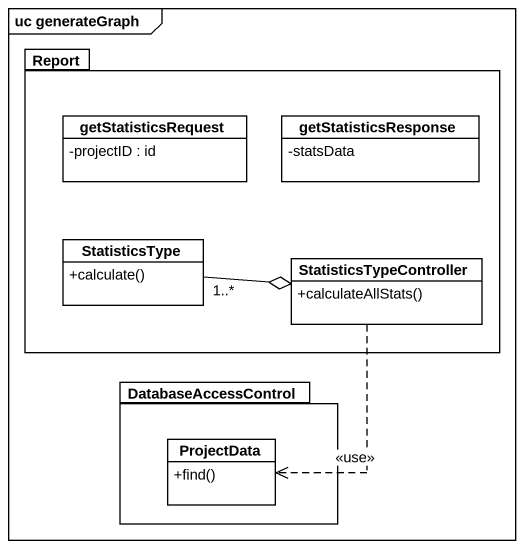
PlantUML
@startuml
mainframe uc generateGraph
hide circle
hide empty members
skinparam classAttributeIconSize 0
package Report {
  class getStatisticsRequest {
    -projectID : id
  }
  class getStatisticsResponse {
    -statsData
  }
  class StatisticsType {
    +calculate()
  }
  class StatisticsTypeController {
    +calculateAllStats()
  }
}
package DatabaseAccessControl {
  class ProjectData {
    +find()
  }
}
StatisticsTypeController o-left- "1..*" StatisticsType
StatisticsTypeController ..> ProjectData : <<use>>
@enduml
